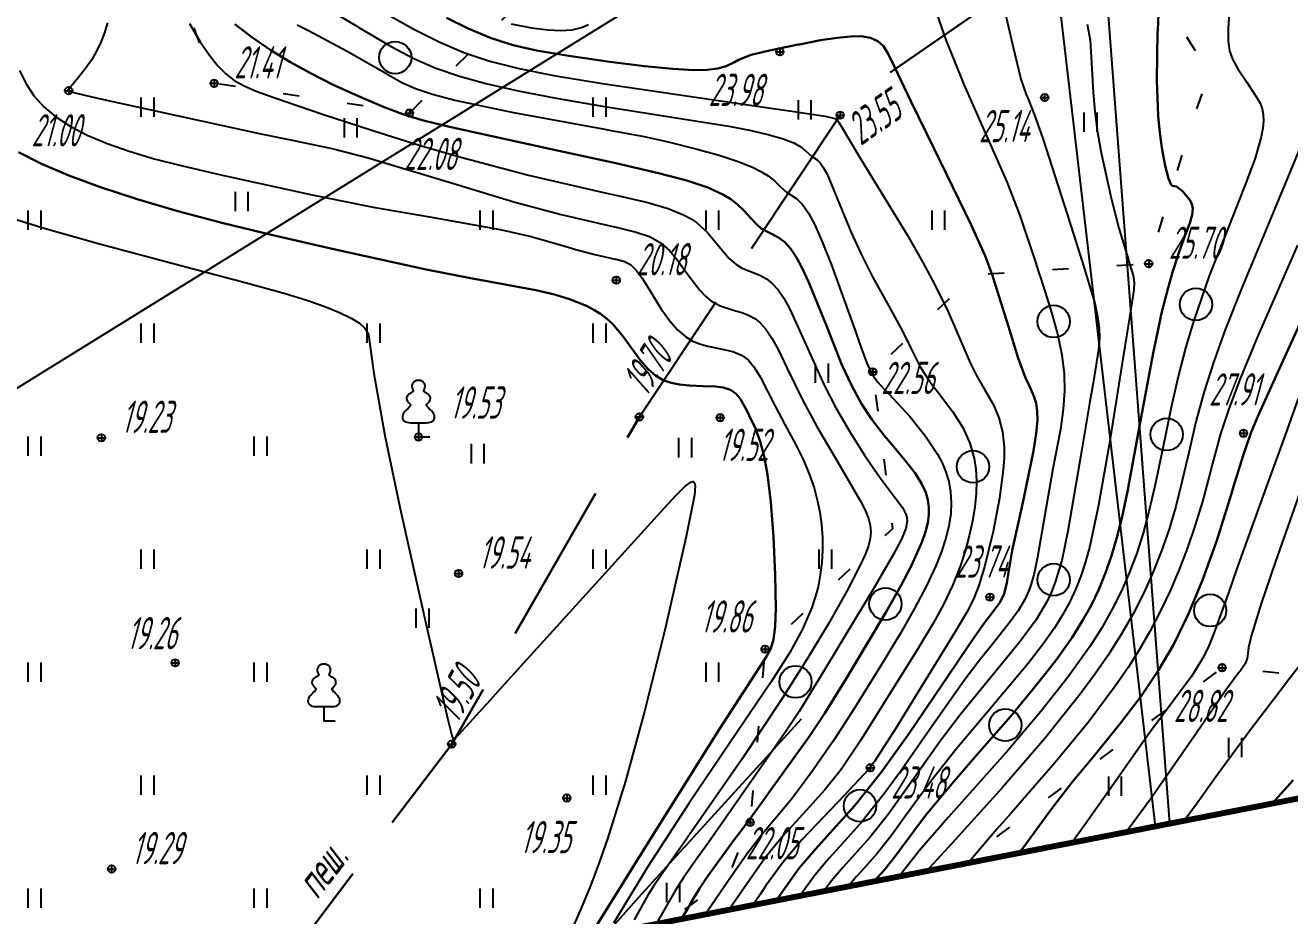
# Model space of a CAD drawing. Extents: x 1233805 to 1234355, y 654698 to 655114.
# Drawn here: x 1234234.34 to 1234273.51, y 654726.91 to 654754.49 of the extents above; entities that cross this region are included whole.
import ezdxf

# ---------------------------------------------------------------- set-up
doc = ezdxf.new("R2010")
doc.units = 0
doc.linetypes.add('ИИDash_05_15', pattern=[2, 0.5, -1.5])
doc.linetypes.add('ИИDash_50_20', pattern=[7, 5, -2])
for name, color, linetype, lineweight in [('ИИ_ГОРИЗОНТАЛИ_ОСН', 32, 'Continuous', 25), ('ИИ_ГОРИЗОНТАЛИ_УТОЛЩ', 32, 'Continuous', 30), ('ИИ_ДОРОГИ_АД', 7, 'Continuous', 25), ('ИИ_ЛЭП_ВН', 250, 'Continuous', 25), ('ИИ_ЛЭП_НН', 250, 'Continuous', 25), ('ИИ_ОТМЕТКИ', 7, 'Continuous', 25), ('ИИ_СООРУЖЕНИЕ', 7, 'Continuous', 25), ('ИИ_УГОДЬЯ', 7, 'Continuous', 25)]:
    doc.layers.add(name, color=color, linetype=linetype, lineweight=lineweight)
doc.layers.add('Оформление точек', color=7, linetype='Continuous')
doc.styles.add('VNIPISIMPLEXCUR', font='simplex.shx', dxfattribs={"width": 0.8, "oblique": 15})
doc.styles.add('ГОСТ 2.304 КУРСИВ', font='cs_gost2304.shx', dxfattribs={"oblique": 15})
doc.linetypes.add('ИИ052801П', pattern='A,2,[39,3dservice.shx,S=0.8,R=0,X=0,Y=0],2', length=4)

# ---------------------------------------------------------------- blocks, each defined once
blk = doc.blocks.new('ИИ05401')
at = {"color": 0, "linetype": 'Continuous', "lineweight": 25}
for points in [[(-0.4, 1.2), (-0.4, 0)], [(0.4, 1.2), (0.4, 0)]]:
    blk.add_lwpolyline(points, dxfattribs=at)
blk = doc.blocks.new('ИИ053881')
at = {"color": 0, "linetype": 'Continuous', "lineweight": 25}
blk.add_lwpolyline([(0, 0.875), (0.129, 0.876), (0.342, 0.878), (0.479, 0.882), (0.614, 0.891), (0.726, 0.907), (0.816, 0.94), (0.906, 1), (0.956, 1.071), (0.983, 1.151), (0.991, 1.231), (0.986, 1.295), (0.963, 1.379), (0.932, 1.445), (0.884, 1.516), (0.798, 1.61), (0.719, 1.692), (0.646, 1.766), (0.575, 1.842), (0.536, 1.889), (0.511, 1.929), (0.501, 1.967), (0.504, 1.992), (0.518, 2.017), (0.545, 2.049), (0.608, 2.115), (0.679, 2.198), (0.732, 2.29), (0.745, 2.372), (0.736, 2.444), (0.709, 2.515), (0.672, 2.575), (0.633, 2.617), (0.596, 2.646), (0.548, 2.678), (0.495, 2.709), (0.408, 2.76), (0.363, 2.789), (0.336, 2.812), (0.324, 2.831), (0.321, 2.846), (0.325, 2.865), (0.335, 2.89), (0.353, 2.928), (0.372, 2.968), (0.4, 3.034), (0.413, 3.103), (0.412, 3.19), (0.398, 3.247), (0.363, 3.319), (0.32, 3.377), (0.284, 3.414), (0.246, 3.444), (0.181, 3.476), (0.125, 3.489), (0.07, 3.496), (0, 3.5), (-0.07, 3.496), (-0.125, 3.489), (-0.181, 3.476), (-0.246, 3.444), (-0.284, 3.414), (-0.32, 3.377), (-0.363, 3.319), (-0.398, 3.247), (-0.412, 3.19), (-0.413, 3.103), (-0.4, 3.034), (-0.372, 2.968), (-0.353, 2.928), (-0.335, 2.89), (-0.325, 2.865), (-0.321, 2.846), (-0.324, 2.831), (-0.336, 2.812), (-0.363, 2.789), (-0.408, 2.76), (-0.495, 2.709), (-0.548, 2.678), (-0.596, 2.646), (-0.633, 2.617), (-0.672, 2.575), (-0.709, 2.515), (-0.736, 2.444), (-0.745, 2.372), (-0.732, 2.29), (-0.679, 2.198), (-0.608, 2.115), (-0.545, 2.049), (-0.518, 2.017), (-0.504, 1.992), (-0.501, 1.967), (-0.511, 1.929), (-0.536, 1.889), (-0.575, 1.842), (-0.646, 1.766), (-0.719, 1.692), (-0.798, 1.61), (-0.884, 1.516), (-0.932, 1.445), (-0.963, 1.379), (-0.986, 1.295), (-0.991, 1.231), (-0.983, 1.151), (-0.956, 1.071), (-0.906, 1), (-0.816, 0.94), (-0.726, 0.907), (-0.614, 0.891), (-0.479, 0.882), (-0.342, 0.878), (-0.129, 0.876)], close=True, dxfattribs=at)
blk.add_lwpolyline([(0, 0.875), (0, 0), (0.7, 0)], dxfattribs=at)
blk = doc.blocks.new('ИИ05368')
at = {"color": 0, "linetype": 'Continuous'}
blk.add_circle((0, 0), 1, dxfattribs=at)
blk = doc.blocks.new('PICKET')
at = {"color": 0, "linetype": 'Continuous', "lineweight": 25}
for p, q in [((-0.23, 0), (0.23, 0)), ((0, 0.23), (0, -0.23))]:
    blk.add_line(p, q, dxfattribs=at)
blk.add_circle((0, 0), 0.23, dxfattribs=at)
at = {"color": 0, "linetype": 'Continuous', "style": 'VNIPISIMPLEXCUR', "oblique": 15, "width": 0.8}
blk.add_attdef('OTMETKA', (1.25, 0.3), '', height=2, dxfattribs=at)
at = {"color": 8, "linetype": 'Continuous', "style": 'VNIPISIMPLEXCUR', "oblique": 15, "width": 0.8, "flags": 1}
blk.add_attdef('NOMER', (1.25, -2.7), '', height=2, dxfattribs=at)

msp = doc.modelspace()

# ---------------------------------------------------------------- linework, layer by layer
at = {"layer": 'ИИ_ГОРИЗОНТАЛИ_ОСН', "flags": 128}
for points, elevation in [([(1234242.317, 654755.833), (1234244.61, 654754.466), (1234244.678, 654754.426), (1234245.68, 654753.835), (1234246.38, 654753.465), (1234247.064, 654753.166), (1234247.79, 654752.914), (1234248.613, 654752.687), (1234249.611, 654752.46), (1234250.792, 654752.231), (1234252.227, 654751.985), (1234254.112, 654751.688), (1234256.138, 654751.362), (1234256.827, 654751.23), (1234257.385, 654751.103), (1234257.823, 654750.978), (1234258.151, 654750.853), (1234258.403, 654750.708), (1234258.608, 654750.524), (1234258.7, 654750.437), (1234258.764, 654750.399), (1234258.874, 654750.328), (1234258.971, 654750.228), (1234259.073, 654750.078), (1234259.181, 654749.876), (1234259.569, 654748.955), (1234259.932, 654748.073), (1234260.225, 654747.418), (1234260.588, 654746.7), (1234261.094, 654745.789), (1234261.51, 654745.038), (1234261.766, 654744.516), (1234262.069, 654743.918), (1234262.38, 654743.441), (1234262.637, 654743.108), (1234263.082, 654742.517), (1234263.384, 654742.031), (1234263.605, 654741.551), (1234263.743, 654741.074), (1234263.793, 654740.74), (1234263.813, 654740.378), (1234263.802, 654739.99), (1234263.761, 654739.576), (1234263.69, 654739.137), (1234263.589, 654738.679), (1234263.459, 654738.207), (1234263.303, 654737.733), (1234263.072, 654737.141), (1234262.804, 654736.573), (1234262.483, 654735.988), (1234261.995, 654735.181), (1234260.212, 654732.323), (1234259.621, 654731.443), (1234259.117, 654730.816), (1234258.543, 654730.186), (1234257.794, 654729.358), (1234257.264, 654728.701), (1234256.704, 654727.916), (1234256.449, 654727.539), (1234256.149, 654727.101)], 23), ([(1234264.558, 654755.518), (1234264.9, 654754.03), (1234264.994, 654753.601), (1234265.185, 654752.824), (1234265.351, 654752.344), (1234265.397, 654752.238), (1234265.611, 654751.705), (1234265.865, 654750.981), (1234266.616, 654748.645), (1234267, 654747.437), (1234267.084, 654747.176), (1234267.475, 654745.887), (1234267.565, 654745.474), (1234267.611, 654745.113), (1234267.617, 654744.799), (1234267.592, 654744.454), (1234267.425, 654743.41), (1234267.323, 654742.838), (1234267.077, 654741.356), (1234266.646, 654738.823), (1234266.453, 654737.916), (1234266.253, 654737.247), (1234266.134, 654736.947), (1234265.998, 654736.658), (1234265.658, 654736.08), (1234265.154, 654735.394), (1234264.324, 654734.384), (1234263.305, 654733.138), (1234262.687, 654732.316), (1234261.892, 654731.196), (1234261.074, 654730.053), (1234260.502, 654729.334), (1234259.855, 654728.61), (1234259.668, 654728.407), (1234259.316, 654727.994), (1234259.085, 654727.675)], 25), ([(1234262.374, 654755.438), (1234262.864, 654754.042), (1234263.416, 654752.658), (1234264.051, 654751.237), (1234264.755, 654749.647), (1234265.152, 654748.601), (1234265.628, 654747.184), (1234265.756, 654746.793), (1234265.803, 654746.649), (1234266.117, 654745.666), (1234266.317, 654744.938), (1234266.452, 654744.285), (1234266.523, 654743.7), (1234266.535, 654743.167), (1234266.496, 654742.597), (1234266.41, 654741.974), (1234266.25, 654741.128), (1234266.177, 654740.754), (1234265.885, 654739.093), (1234265.699, 654738.02), (1234265.583, 654737.47), (1234265.462, 654737.063), (1234265.308, 654736.705), (1234265.101, 654736.354), (1234264.849, 654736.007), (1234264.428, 654735.479), (1234263.88, 654734.795), (1234263.43, 654734.201), (1234262.283, 654732.568), (1234261.509, 654731.454), (1234260.976, 654730.717), (1234260.272, 654729.831), (1234259.476, 654728.94), (1234259.246, 654728.691), (1234258.814, 654728.182), (1234258.426, 654727.648), (1234258.356, 654727.545), (1234258.346, 654727.531)], 24.5), ([(1234245.464, 654754.884), (1234246.38, 654754.371), (1234247.187, 654753.966), (1234247.928, 654753.652), (1234248.736, 654753.38), (1234249.638, 654753.148), (1234250.714, 654752.936), (1234252.223, 654752.691), (1234256.658, 654752.04), (1234258.021, 654751.844), (1234259.128, 654751.676), (1234259.427, 654751.609), (1234259.468, 654751.57), (1234259.48, 654751.556), (1234259.49, 654751.55), (1234259.535, 654751.504), (1234259.555, 654751.469), (1234260.171, 654750.445), (1234260.346, 654750.163), (1234261.659, 654747.998), (1234262.139, 654747.161), (1234262.521, 654746.455), (1234262.934, 654745.614), (1234263.358, 654744.64), (1234263.618, 654744.037), (1234263.812, 654743.642), (1234264.05, 654743.236), (1234264.334, 654742.74), (1234264.507, 654742.331), (1234264.617, 654741.897), (1234264.664, 654741.424), (1234264.664, 654741.095), (1234264.641, 654740.722), (1234264.528, 654739.848), (1234264.328, 654738.817), (1234264.058, 654737.719), (1234263.886, 654737.142), (1234263.721, 654736.719), (1234263.516, 654736.319), (1234263.147, 654735.704), (1234261.659, 654733.287), (1234261.215, 654732.566), (1234261.209, 654732.556), (1234260.656, 654731.692), (1234260.454, 654731.433), (1234260.179, 654731.127), (1234259.522, 654730.439), (1234258.404, 654729.259), (1234257.809, 654728.559), (1234257.278, 654727.826), (1234257.107, 654727.575), (1234256.878, 654727.244)], 23.5), ([(1234271.649, 654755.042), (1234271.605, 654754.393), (1234271.605, 654753.998), (1234271.646, 654753.704), (1234271.743, 654753.438), (1234271.906, 654753.145), (1234272.187, 654752.725), (1234272.491, 654752.268), (1234272.595, 654752.077), (1234272.659, 654751.907), (1234272.695, 654751.728), (1234272.703, 654751.531), (1234272.684, 654751.3), (1234272.635, 654751.035), (1234272.443, 654750.377), (1234272.191, 654749.689), (1234271.751, 654748.583), (1234271.022, 654746.728), (1234270.54, 654745.353), (1234270.295, 654744.533), (1234270.067, 654743.656), (1234269.85, 654742.709), (1234269.59, 654741.449), (1234269.336, 654740.22), (1234269.154, 654739.435), (1234268.974, 654738.766), (1234268.777, 654738.146), (1234268.556, 654737.558), (1234268.303, 654736.976), (1234268.016, 654736.403), (1234267.692, 654735.832), (1234267.329, 654735.258), (1234266.656, 654734.314), (1234265.808, 654733.239), (1234264.791, 654732.039), (1234263.439, 654730.518), (1234262.93, 654729.95), (1234262.038, 654728.92), (1234261.45, 654728.171), (1234261.42, 654728.131)], 26.5), ([(1234236.886, 654754.566), (1234236.798, 654754.261), (1234236.686, 654753.966), (1234236.551, 654753.686), (1234236.391, 654753.415), (1234236.208, 654753.154), (1234235.977, 654752.866), (1234235.968, 654752.855), (1234235.701, 654752.527), (1234235.664, 654752.47), (1234235.666, 654752.447), (1234236.23, 654752.313), (1234236.863, 654752.172), (1234237.239, 654752.088), (1234241.644, 654751.127), (1234242.609, 654750.933), (1234243.895, 654750.666), (1234244.969, 654750.39), (1234247.239, 654749.702), (1234249.476, 654749.022), (1234250.941, 654748.628), (1234252.505, 654748.267), (1234252.645, 654748.236), (1234253.272, 654748.086), (1234253.677, 654747.946), (1234254.01, 654747.763), (1234254.297, 654747.518), (1234254.517, 654747.261), (1234254.81, 654746.858), (1234255.241, 654746.284), (1234255.415, 654746.099), (1234255.582, 654745.96), (1234255.872, 654745.802), (1234256.288, 654745.669), (1234256.572, 654745.585), (1234256.773, 654745.505), (1234256.949, 654745.406), (1234257.101, 654745.286), (1234257.285, 654745.08), (1234257.472, 654744.796), (1234257.672, 654744.425), (1234257.951, 654743.841), (1234258.426, 654742.866), (1234258.864, 654742.068), (1234259.518, 654740.961), (1234260.221, 654739.755), (1234260.371, 654739.457), (1234260.466, 654739.22), (1234260.521, 654739.008), (1234260.538, 654738.806), (1234260.519, 654738.597), (1234260.462, 654738.368), (1234260.363, 654738.101), (1234260.212, 654737.767), (1234259.798, 654736.965), (1234259.234, 654735.969), (1234258.558, 654734.848), (1234257.812, 654733.668), (1234256.529, 654731.741), (1234254.861, 654729.336), (1234254.817, 654729.273), (1234254.019, 654728.134), (1234253.865, 654727.914), (1234253.829, 654727.864), (1234253.624, 654727.551), (1234253.209, 654726.783)], 21), ([(1234239.426, 654754.551), (1234239.765, 654753.983), (1234240.047, 654753.562), (1234240.303, 654753.238), (1234240.556, 654752.985), (1234240.818, 654752.786), (1234241.123, 654752.615), (1234241.498, 654752.453), (1234242.07, 654752.244), (1234243.552, 654751.739), (1234245.108, 654751.23), (1234246.549, 654750.78), (1234247.831, 654750.402), (1234249.934, 654749.846), (1234252.346, 654749.292), (1234252.64, 654749.227), (1234253.626, 654748.999), (1234254.26, 654748.815), (1234254.751, 654748.615), (1234254.955, 654748.503), (1234255.137, 654748.381), (1234255.463, 654748.085), (1234255.841, 654747.637), (1234256.137, 654747.282), (1234256.362, 654747.079), (1234256.547, 654746.972), (1234256.813, 654746.867), (1234257.097, 654746.755), (1234257.307, 654746.637), (1234257.496, 654746.485), (1234257.667, 654746.294), (1234257.839, 654746.037), (1234258.025, 654745.696), (1234258.521, 654744.602), (1234259.09, 654743.341), (1234259.454, 654742.642), (1234259.873, 654741.917), (1234260.341, 654741.179), (1234260.83, 654740.472), (1234261.261, 654739.899), (1234261.515, 654739.557), (1234261.627, 654739.348), (1234261.656, 654739.247), (1234261.664, 654739.145), (1234261.619, 654738.905), (1234261.483, 654738.574), (1234261.231, 654738.092), (1234260.664, 654737.113), (1234259.703, 654735.522), (1234259.449, 654735.103), (1234258.977, 654734.322), (1234258.316, 654733.242), (1234257.929, 654732.653), (1234257.278, 654731.713), (1234257.264, 654731.693), (1234257.227, 654731.641), (1234255.485, 654729.153), (1234255.158, 654728.696), (1234254.744, 654728.109), (1234254.481, 654727.708), (1234253.89, 654726.66)], 21.5), ([(1234242.762, 654754.506), (1234243.12, 654754.327), (1234244.319, 654753.694), (1234245.512, 654753.003), (1234245.526, 654752.994), (1234246.009, 654752.72), (1234246.43, 654752.532), (1234246.96, 654752.356), (1234247.652, 654752.176), (1234249.468, 654751.792), (1234252.232, 654751.279), (1234252.491, 654751.232), (1234253.516, 654751.044), (1234254.256, 654750.879), (1234255.118, 654750.665), (1234255.838, 654750.465), (1234256.425, 654750.274), (1234256.874, 654750.096), (1234257.132, 654749.966), (1234257.357, 654749.824), (1234257.552, 654749.671), (1234257.748, 654749.479), (1234257.921, 654749.318), (1234258.043, 654749.246), (1234258.248, 654749.118), (1234258.424, 654748.937), (1234258.608, 654748.669), (1234258.8, 654748.308), (1234259.031, 654747.789), (1234259.308, 654747.09), (1234260.049, 654745.038), (1234260.197, 654744.616), (1234260.415, 654744.027), (1234260.571, 654743.698), (1234260.749, 654743.444), (1234261.068, 654743.099), (1234261.103, 654743.063), (1234261.752, 654742.367), (1234262.236, 654741.768), (1234262.604, 654741.205), (1234262.743, 654740.939), (1234262.852, 654740.684), (1234262.95, 654740.366), (1234263.009, 654740.038), (1234263.03, 654739.701), (1234263.012, 654739.35), (1234262.956, 654738.986), (1234262.862, 654738.602), (1234262.727, 654738.193), (1234262.549, 654737.746), (1234262.263, 654737.13), (1234261.905, 654736.447), (1234261.474, 654735.693), (1234260.89, 654734.726), (1234260.033, 654733.343), (1234259.388, 654732.347), (1234258.711, 654731.368), (1234258.087, 654730.535), (1234257.562, 654729.902), (1234257.18, 654729.447), (1234256.699, 654728.815), (1234256.129, 654728.005), (1234255.751, 654727.445), (1234255.415, 654726.958)], 22.5), ([(1234249.393, 654754.532), (1234250.026, 654754.411), (1234250.531, 654754.347), (1234250.932, 654754.329), (1234251.281, 654754.354), (1234251.578, 654754.423), (1234251.789, 654754.513)], 24.5), ([(1234267.243, 654754.524), (1234267.329, 654754.032), (1234267.387, 654753.14), (1234267.425, 654752.405), (1234267.475, 654751.827), (1234267.553, 654751.239), (1234267.665, 654750.589), (1234267.982, 654749.135), (1234268.225, 654748.205), (1234268.495, 654747.29), (1234268.545, 654747.13), (1234268.66, 654746.745), (1234268.698, 654746.526), (1234268.686, 654746.296), (1234268.594, 654745.699), (1234268.469, 654744.922), (1234268.36, 654744.226), (1234267.923, 654741.5), (1234267.593, 654739.625), (1234267.323, 654738.361), (1234267.189, 654737.871), (1234267.044, 654737.43), (1234266.878, 654737.012), (1234266.689, 654736.611), (1234266.47, 654736.213), (1234266.215, 654735.806), (1234265.858, 654735.301), (1234265.414, 654734.726), (1234264.118, 654733.183), (1234263.18, 654732.076), (1234262.449, 654731.147), (1234261.646, 654730.045), (1234261.172, 654729.389), (1234260.732, 654728.837), (1234260.234, 654728.28), (1234260.089, 654728.123), (1234259.832, 654727.821)], 25.5), ([(1234234.167, 654753.091), (1234234.368, 654752.674), (1234234.618, 654752.298), (1234234.916, 654751.966), (1234235.286, 654751.655), (1234235.735, 654751.362), (1234236.263, 654751.087), (1234236.876, 654750.829), (1234237.556, 654750.59), (1234238.335, 654750.359), (1234239.217, 654750.133), (1234240.402, 654749.861), (1234243.234, 654749.236), (1234245.121, 654748.86), (1234246.927, 654748.548), (1234249.049, 654748.169), (1234250.013, 654747.946), (1234251.061, 654747.651), (1234251.402, 654747.551), (1234251.991, 654747.394), (1234252.619, 654747.251), (1234252.65, 654747.245), (1234252.907, 654747.176), (1234253.089, 654747.078), (1234253.267, 654746.91), (1234253.458, 654746.656), (1234253.708, 654746.25), (1234254.034, 654745.723), (1234254.298, 654745.35), (1234254.553, 654745.056), (1234254.803, 654744.841), (1234255.004, 654744.72), (1234255.232, 654744.623), (1234255.49, 654744.549), (1234255.842, 654744.479), (1234256.263, 654744.388), (1234256.534, 654744.279), (1234256.739, 654744.127), (1234256.928, 654743.905), (1234257.111, 654743.608), (1234257.349, 654743.135), (1234257.569, 654742.691), (1234257.872, 654742.131), (1234258.206, 654741.517), (1234258.44, 654741.042), (1234258.631, 654740.595), (1234258.779, 654740.169), (1234258.879, 654739.798), (1234258.955, 654739.415), (1234259.008, 654739.025), (1234259.036, 654738.631), (1234259.04, 654738.238), (1234259.018, 654737.849), (1234258.972, 654737.47), (1234258.902, 654737.103), (1234258.817, 654736.781), (1234258.711, 654736.458), (1234258.425, 654735.793), (1234258.028, 654735.067), (1234257.452, 654734.154), (1234256.174, 654732.265), (1234254.9, 654730.387), (1234253.641, 654728.446), (1234252.563, 654726.683)], 20.5), ([(1234273.879, 654750.814), (1234272.826, 654748.27), (1234272.029, 654746.356), (1234271.525, 654745.089), (1234271.161, 654744.083), (1234270.862, 654743.147), (1234270.617, 654742.248), (1234270.354, 654741.128), (1234270.185, 654740.391), (1234269.982, 654739.588), (1234269.776, 654738.884), (1234269.546, 654738.212), (1234269.287, 654737.56), (1234268.991, 654736.909), (1234268.66, 654736.265), (1234268.292, 654735.624), (1234267.886, 654734.984), (1234267.483, 654734.402), (1234267.023, 654733.778), (1234265.927, 654732.404), (1234264.616, 654730.88), (1234262.952, 654729.048), (1234262.805, 654728.887), (1234262.265, 654728.297)], 27), ([(1234233.416, 654748.673), (1234234.857, 654748.225), (1234236.637, 654747.724), (1234239.161, 654747.056), (1234241.159, 654746.528), (1234242.395, 654746.181), (1234243.063, 654745.974), (1234243.624, 654745.78), (1234244.081, 654745.597), (1234244.439, 654745.424), (1234244.694, 654745.265), (1234244.866, 654745.11), (1234244.96, 654744.955), (1234244.999, 654744.765), (1234244.999, 654744.764), (1234245.143, 654743.704), (1234245.482, 654741.788), (1234245.95, 654739.564), (1234246.687, 654736.244), (1234247.419, 654733.029), (1234247.569, 654732.454), (1234247.609, 654732.385), (1234247.656, 654732.4), (1234248.757, 654733.603), (1234249.098, 654733.979), (1234254.028, 654739.42), (1234254.514, 654739.948), (1234254.784, 654740.216), (1234254.96, 654740.346), (1234255.018, 654740.361), (1234255.059, 654740.345), (1234255.084, 654740.297), (1234255.095, 654740.214), (1234255.072, 654739.935), (1234254.814, 654738.663), (1234254.153, 654735.754), (1234253.53, 654733.238), (1234252.938, 654731.076), (1234252.383, 654729.293), (1234252.114, 654728.528), (1234251.832, 654727.79), (1234251.537, 654727.079), (1234251.229, 654726.393)], 19.5), ([(1234273.756, 654747.681), (1234272.51, 654744.825), (1234271.991, 654743.575), (1234271.626, 654742.614), (1234271.373, 654741.837), (1234271.125, 654740.914), (1234271.034, 654740.561), (1234270.81, 654739.741), (1234270.587, 654739.009), (1234270.347, 654738.307), (1234270.089, 654737.632), (1234269.807, 654736.972), (1234269.505, 654736.335), (1234269.181, 654735.72), (1234268.836, 654735.126), (1234268.505, 654734.605), (1234268.134, 654734.061), (1234267.266, 654732.899), (1234266.239, 654731.644), (1234264.887, 654730.094), (1234264.446, 654729.595), (1234263.583, 654728.584), (1234263.556, 654728.549)], 27.5), ([(1234273.779, 654742.929), (1234273.496, 654742.145), (1234273.371, 654741.793), (1234272.787, 654740.187), (1234271.867, 654737.64), (1234271.604, 654736.879), (1234271.158, 654735.632), (1234270.986, 654735.225), (1234270.814, 654734.878), (1234270.471, 654734.325), (1234269.899, 654733.551), (1234269.176, 654732.582), (1234268.175, 654731.158), (1234267.172, 654729.727), (1234266.763, 654729.175)], 28.5), ([(1234273.843, 654740.053), (1234273.07, 654737.881), (1234272.627, 654736.582), (1234272.323, 654735.568), (1234272.243, 654735.22), (1234272.206, 654734.953), (1234272.197, 654734.88), (1234272.138, 654734.716), (1234271.975, 654734.492), (1234271.936, 654734.442), (1234271.536, 654733.9), (1234270.881, 654732.954), (1234270.633, 654732.591), (1234269.201, 654730.522), (1234268.657, 654729.777), (1234268.447, 654729.504)], 29), ([(1234273.845, 654734.689), (1234273.45, 654734.173), (1234273.334, 654734.024), (1234272.3, 654732.669), (1234271.29, 654731.301), (1234270.643, 654730.396), (1234270.248, 654729.856)], 29.5)]:
    msp.add_lwpolyline(points, dxfattribs=dict(at, elevation=elevation))
at = {"layer": 'ИИ_ГОРИЗОНТАЛИ_УТОЛЩ', "flags": 128}
for points, elevation in [([(1234269.479, 654755.586), (1234269.425, 654754.336), (1234269.423, 654754.281), (1234269.423, 654754.27), (1234269.397, 654752.793), (1234269.435, 654751.684), (1234269.486, 654751.157), (1234269.561, 654750.636), (1234269.657, 654750.141), (1234269.761, 654749.746), (1234269.845, 654749.553), (1234269.885, 654749.517), (1234269.939, 654749.507), (1234270.012, 654749.493), (1234270.191, 654749.356), (1234270.407, 654749.099), (1234270.486, 654748.957), (1234270.511, 654748.813), (1234270.489, 654748.623), (1234270.416, 654748.367), (1234270.289, 654748.02), (1234270.068, 654747.412), (1234269.885, 654746.849), (1234269.714, 654746.251), (1234269.555, 654745.617), (1234269.286, 654744.339), (1234268.917, 654742.35), (1234268.487, 654740.05), (1234268.32, 654739.269), (1234268.162, 654738.627), (1234267.995, 654738.056), (1234267.812, 654737.53), (1234267.602, 654737.021), (1234267.362, 654736.525), (1234267.087, 654736.032), (1234266.772, 654735.532), (1234266.266, 654734.819), (1234265.633, 654734.009), (1234264.873, 654733.098), (1234263.823, 654731.893), (1234263.055, 654731.013), (1234262.234, 654730.018), (1234261.505, 654729.047), (1234261.27, 654728.725), (1234260.962, 654728.339), (1234260.638, 654727.979)], 26), ([(1234247.393, 654754.721), (1234248.065, 654754.39), (1234248.776, 654754.092), (1234249.456, 654753.874), (1234250.176, 654753.71), (1234251.179, 654753.544), (1234252.452, 654753.362), (1234253.529, 654753.226), (1234254.399, 654753.14), (1234255.054, 654753.103), (1234255.467, 654753.111), (1234255.799, 654753.152), (1234256.059, 654753.226), (1234256.312, 654753.353), (1234256.441, 654753.423), (1234256.835, 654753.574), (1234257.397, 654753.712), (1234257.752, 654753.784), (1234258.287, 654753.892), (1234258.328, 654753.9), (1234258.983, 654754.028), (1234259.49, 654754.107), (1234259.91, 654754.148), (1234260.239, 654754.149), (1234260.523, 654754.101), (1234260.75, 654754), (1234260.925, 654753.845), (1234261.075, 654753.611), (1234261.272, 654753.202), (1234261.778, 654752.136), (1234262.498, 654750.664), (1234263.644, 654748.312), (1234264.083, 654747.347), (1234264.318, 654746.706), (1234264.318, 654746.704), (1234264.329, 654746.672), (1234264.739, 654745.361), (1234264.801, 654745.158), (1234265.105, 654744.178), (1234265.331, 654743.568), (1234265.46, 654743.291), (1234265.588, 654743.009), (1234265.658, 654742.785), (1234265.695, 654742.54), (1234265.7, 654742.26), (1234265.664, 654741.847), (1234265.582, 654741.314), (1234265.268, 654739.806), (1234265.192, 654739.469), (1234264.921, 654738.222), (1234264.807, 654737.547), (1234264.753, 654737.218), (1234264.672, 654736.88), (1234264.544, 654736.628), (1234264.387, 654736.417), (1234264, 654735.899), (1234263.555, 654735.264), (1234262.935, 654734.344), (1234261.734, 654732.575), (1234260.877, 654731.381), (1234260.041, 654730.328), (1234259.097, 654729.27), (1234258.825, 654728.975), (1234258.311, 654728.371), (1234257.852, 654727.737), (1234257.74, 654727.573), (1234257.61, 654727.387)], 24), ([(1234240.831, 654754.526), (1234241.362, 654754.12), (1234241.932, 654753.729), (1234242.534, 654753.359), (1234243.178, 654753.003), (1234243.864, 654752.659), (1234244.661, 654752.293), (1234245.457, 654751.95), (1234246.038, 654751.734), (1234246.637, 654751.556), (1234247.486, 654751.35), (1234250.637, 654750.655), (1234252.634, 654750.219), (1234253.962, 654749.915), (1234254.833, 654749.687), (1234255.488, 654749.468), (1234255.976, 654749.243), (1234256.198, 654749.103), (1234256.405, 654748.942), (1234256.599, 654748.759), (1234256.821, 654748.517), (1234257.006, 654748.316), (1234257.141, 654748.199), (1234257.401, 654748.062), (1234257.657, 654747.934), (1234257.858, 654747.782), (1234258.05, 654747.573), (1234258.234, 654747.301), (1234258.414, 654746.965), (1234258.618, 654746.523), (1234259.171, 654745.157), (1234259.643, 654743.979), (1234259.944, 654743.325), (1234260.245, 654742.771), (1234260.566, 654742.28), (1234260.949, 654741.785), (1234261.251, 654741.431), (1234261.647, 654740.962), (1234261.909, 654740.617), (1234262.106, 654740.304), (1234262.24, 654740.016), (1234262.306, 654739.792), (1234262.339, 654739.565), (1234262.337, 654739.329), (1234262.303, 654739.077), (1234262.234, 654738.804), (1234262.129, 654738.5), (1234261.795, 654737.76), (1234261.455, 654737.113), (1234261.012, 654736.326), (1234259.784, 654734.271), (1234259.115, 654733.191), (1234258.615, 654732.446), (1234257.387, 654730.737), (1234257.241, 654730.535), (1234257.022, 654730.233), (1234256.479, 654729.492), (1234256.329, 654729.292), (1234255.475, 654728.124), (1234255.233, 654727.757), (1234254.986, 654727.341), (1234254.867, 654727.136), (1234254.669, 654726.812)], 22), ([(1234234.135, 654750.565), (1234234.84, 654750.204), (1234235.687, 654749.84), (1234236.677, 654749.474), (1234237.809, 654749.104), (1234239.064, 654748.738), (1234240.469, 654748.366), (1234242.016, 654747.989), (1234243.941, 654747.549), (1234246.757, 654746.924), (1234248.13, 654746.657), (1234248.539, 654746.587), (1234250.161, 654746.286), (1234250.737, 654746.15), (1234251.206, 654746.012), (1234251.73, 654745.803), (1234251.957, 654745.683), (1234252.164, 654745.552), (1234252.353, 654745.407), (1234252.53, 654745.247), (1234252.868, 654744.856), (1234253.107, 654744.52), (1234253.399, 654744.113), (1234253.635, 654743.843), (1234253.875, 654743.637), (1234254.125, 654743.494), (1234254.348, 654743.417), (1234254.612, 654743.364), (1234254.918, 654743.333), (1234255.339, 654743.318), (1234255.725, 654743.303), (1234255.968, 654743.272), (1234256.189, 654743.2), (1234256.364, 654743.079), (1234256.504, 654742.908), (1234256.655, 654742.629), (1234256.712, 654742.516), (1234256.769, 654742.406), (1234256.966, 654742.001), (1234257.112, 654741.602), (1234257.236, 654741.131), (1234257.336, 654740.583), (1234257.44, 654739.718), (1234257.524, 654738.646), (1234257.578, 654737.47), (1234257.591, 654736.439), (1234257.571, 654735.87), (1234257.521, 654735.464), (1234257.442, 654735.186), (1234257.305, 654734.94), (1234257.212, 654734.799), (1234255.842, 654732.679), (1234253.575, 654729.079), (1234251.822, 654726.256)], 20), ([(1234274.926, 654747.646), (1234273.194, 654743.858), (1234272.557, 654742.443), (1234272.325, 654741.885), (1234272.314, 654741.855), (1234272.294, 654741.801), (1234272.075, 654741.168), (1234271.775, 654740.211), (1234271.709, 654739.992), (1234271.243, 654738.507), (1234270.817, 654737.31), (1234270.374, 654736.24), (1234269.915, 654735.308), (1234269.455, 654734.523), (1234268.91, 654733.716), (1234268.275, 654732.875), (1234267.4, 654731.804), (1234266.811, 654731.088), (1234266.116, 654730.195), (1234265.304, 654729.086), (1234265.136, 654728.857)], 28), ([(1234273.618, 654731.114), (1234272.97, 654730.388)], 30)]:
    msp.add_lwpolyline(points, dxfattribs=dict(at, elevation=elevation))
at = {"layer": 'ИИ_ДОРОГИ_АД', "linetype": 'ИИDash_50_20', "lineweight": 30, "flags": 128}
msp.add_lwpolyline([(1234241.467, 654724.232), (1234247.552, 654732.23), (1234253.366, 654742.36), (1234259.586, 654751.709), (1234261.049, 654752.969), (1234267.71, 654757.565)], dxfattribs=at)
at = {"layer": 'ИИ_ЛЭП_ВН', "flags": 128}
for points in [[(1234249.351, 654825.911), (1234265.551, 654785.678), (1234269.79, 654729.767)], [(1234249.351, 654825.911), (1234262.875, 654785.279), (1234269.346, 654729.68)]]:
    msp.add_lwpolyline(points, dxfattribs=at)
at = {"layer": 'ИИ_ЛЭП_НН', "flags": 128}
msp.add_lwpolyline([(1234301.454, 654784.799), (1234260.54, 654759.634), (1234225.508, 654737.946), (1234210.181, 654726.963)], dxfattribs=at)
at = {"layer": 'ИИ_СООРУЖЕНИЕ', "linetype": 'ИИ052801П', "flags": 128}
msp.add_lwpolyline([(1234258.383, 654733.005), (1234253.442, 654727.592), (1234252.352, 654726.359)], dxfattribs=at)
at = {"layer": 'ИИ_УГОДЬЯ', "linetype": 'ИИDash_05_15', "flags": 128}
msp.add_lwpolyline([(1234231.668, 654777.41), (1234234.216, 654779.871), (1234238.188, 654780.821), (1234241.17, 654777.539), (1234243.318, 654776.999), (1234245.777, 654777.711), (1234247.031, 654776.66), (1234246.845, 654775.372), (1234246.63, 654773.792), (1234248.472, 654771.814), (1234247.768, 654769.321), (1234246.193, 654766.912), (1234248.167, 654760.411), (1234249.553, 654757.137), (1234249.361, 654754.914), (1234246.247, 654751.773), (1234240.192, 654752.694), (1234237.814, 654759.275), (1234235.398, 654764.552), (1234235.749, 654767.578), (1234237.068, 654772.196), (1234237.375, 654774.258), (1234235.05, 654775.749), (1234232.272, 654774.854), (1234229.637, 654773.941), (1234228.797, 654774.2), (1234228.624, 654775.02), (1234230.19, 654776.196), (1234231.36, 654776.781)], close=True, dxfattribs=at)
for points in [[(1234325.021, 654776.616), (1234323.244, 654775.229), (1234320.313, 654775.257), (1234316.192, 654770.181), (1234313.43, 654768.288), (1234305.101, 654763.63), (1234300.146, 654763.584), (1234296.752, 654770.068), (1234288.165, 654772.359), (1234281.136, 654765.984), (1234279.18, 654764.535), (1234277.586, 654765.766), (1234277.296, 654767.505), (1234272.876, 654765.984), (1234268.153, 654759.303), (1234268.964, 654756.276), (1234271.013, 654753.029), (1234270.421, 654751.298), (1234269.146, 654747.108), (1234263.737, 654746.754), (1234260.596, 654743.76), (1234261.211, 654738.899), (1234257.261, 654735.168), (1234256.8, 654729.804), (1234256.112, 654728.108), (1234254.283, 654726.737)], [(1234282.361, 654732.223), (1234282.254, 654734.108), (1234277.69, 654736.359), (1234273.978, 654734.351), (1234271.422, 654734.595), (1234263.267, 654728.492)]]:
    msp.add_lwpolyline(points, dxfattribs=at)
at = {"layer": 'Оформление точек', "color": 41, "lineweight": 80}
msp.add_lwpolyline([(1234024.617, 654701.92), (1234177.241, 654711.682), (1234295.345, 654734.761), (1234323.422, 654753.319), (1234327.972, 654819.626), (1234312.866, 654855.488), (1234309.369, 654887.84), (1234283.108, 654912.091), (1234263.065, 654936.588)], dxfattribs=at)

# ---------------------------------------------------------------- block references
at = {"layer": 'ИИ_ОТМЕТКИ'}
ref = msp.add_blockref('PICKET', (1234240.192, 654752.694, 21.409), dxfattribs=dict(at, xscale=0.5, yscale=0.5, zscale=0.5))
ref.add_attrib('OTMETKA', '21.41', (1234240.817, 654752.844, 21.409), dxfattribs={"layer": '0', "color": 0, "linetype": 'Continuous', "height": 1, "style": 'ГОСТ 2.304 КУРСИВ', "oblique": 15, "width": 0.65})
ref = msp.add_blockref('PICKET', (1234257.72, 654753.672, 23.984), dxfattribs=dict(at, xscale=0.5, yscale=0.5, zscale=0.5))
ref.add_attrib('OTMETKA', '23.98', (1234255.511, 654751.991, 23.984), dxfattribs={"layer": '0', "color": 0, "linetype": 'Continuous', "height": 1, "style": 'ГОСТ 2.304 КУРСИВ', "oblique": 15, "width": 0.65})
ref = msp.add_blockref('PICKET', (1234235.687, 654752.465, 21.002), dxfattribs=dict(at, xscale=0.5, yscale=0.5, zscale=0.5))
ref.add_attrib('OTMETKA', '21.00', (1234234.535, 654750.739, 21.002), dxfattribs={"layer": '0', "color": 0, "linetype": 'Continuous', "height": 1, "style": 'ГОСТ 2.304 КУРСИВ', "oblique": 15, "width": 0.65})
ref = msp.add_blockref('PICKET', (1234259.586, 654751.709, 23.549), dxfattribs=dict(at, xscale=0.5, yscale=0.5, zscale=0.5))
ref.add_attrib('OTMETKA', '23.55', (1234260.223, 654750.744, 23.549), dxfattribs={"layer": '0', "color": 0, "linetype": 'Continuous', "height": 1, "rotation": 34.605, "style": 'ГОСТ 2.304 КУРСИВ', "oblique": 15, "width": 0.65})
ref = msp.add_blockref('PICKET', (1234265.923, 654752.253, 25.142), dxfattribs=dict(at, xscale=0.5, yscale=0.5, zscale=0.5))
ref.add_attrib('OTMETKA', '25.14', (1234263.89, 654750.871, 25.142), dxfattribs={"layer": '0', "color": 0, "linetype": 'Continuous', "height": 1, "style": 'ГОСТ 2.304 КУРСИВ', "oblique": 15, "width": 0.65})
ref = msp.add_blockref('PICKET', (1234246.247, 654751.773, 22.082), dxfattribs=dict(at, xscale=0.5, yscale=0.5, zscale=0.5))
ref.add_attrib('OTMETKA', '22.08', (1234246.08, 654750.006, 22.082), dxfattribs={"layer": '0', "color": 0, "linetype": 'Continuous', "height": 1, "style": 'ГОСТ 2.304 КУРСИВ', "oblique": 15, "width": 0.65})
ref = msp.add_blockref('PICKET', (1234269.146, 654747.108, 25.698), dxfattribs=dict(at, xscale=0.5, yscale=0.5, zscale=0.5))
ref.add_attrib('OTMETKA', '25.70', (1234269.771, 654747.258, 25.698), dxfattribs={"layer": '0', "color": 0, "linetype": 'Continuous', "height": 1, "style": 'ГОСТ 2.304 КУРСИВ', "oblique": 15, "width": 0.65})
ref = msp.add_blockref('PICKET', (1234252.651, 654746.595, 20.184), dxfattribs=dict(at, xscale=0.5, yscale=0.5, zscale=0.5))
ref.add_attrib('OTMETKA', '20.18', (1234253.276, 654746.745, 20.184), dxfattribs={"layer": '0', "color": 0, "linetype": 'Continuous', "height": 1, "style": 'ГОСТ 2.304 КУРСИВ', "oblique": 15, "width": 0.65})
ref = msp.add_blockref('PICKET', (1234253.366, 654742.36, 19.701), dxfattribs=dict(at, xscale=0.5, yscale=0.5, zscale=0.5))
ref.add_attrib('OTMETKA', '19.70', (1234253.587, 654742.963, 19.701), dxfattribs={"layer": '0', "color": 0, "linetype": 'Continuous', "height": 1, "rotation": 56.3615, "style": 'ГОСТ 2.304 КУРСИВ', "oblique": 15, "width": 0.65})
ref = msp.add_blockref('PICKET', (1234260.596, 654743.76, 22.555), dxfattribs=dict(at, xscale=0.5, yscale=0.5, zscale=0.5))
ref.add_attrib('OTMETKA', '22.56', (1234260.863, 654743.071, 22.555), dxfattribs={"layer": '0', "color": 0, "linetype": 'Continuous', "height": 1, "style": 'ГОСТ 2.304 КУРСИВ', "oblique": 15, "width": 0.65})
ref = msp.add_blockref('PICKET', (1234272.082, 654741.856, 27.907), dxfattribs=dict(at, xscale=0.5, yscale=0.5, zscale=0.5))
ref.add_attrib('OTMETKA', '27.91', (1234271.022, 654742.715, 27.907), dxfattribs={"layer": '0', "color": 0, "linetype": 'Continuous', "height": 1, "style": 'ГОСТ 2.304 КУРСИВ', "oblique": 15, "width": 0.65})
ref = msp.add_blockref('PICKET', (1234246.524, 654741.741, 19.531), dxfattribs=dict(at, xscale=0.5, yscale=0.5, zscale=0.5))
ref.add_attrib('OTMETKA', '19.53', (1234247.502, 654742.307, 19.531), dxfattribs={"layer": '0', "color": 0, "linetype": 'Continuous', "height": 1, "style": 'ГОСТ 2.304 КУРСИВ', "oblique": 15, "width": 0.65})
ref = msp.add_blockref('PICKET', (1234236.698, 654741.716, 19.227), dxfattribs=dict(at, xscale=0.5, yscale=0.5, zscale=0.5))
ref.add_attrib('OTMETKA', '19.23', (1234237.323, 654741.866, 19.227), dxfattribs={"layer": '0', "color": 0, "linetype": 'Continuous', "height": 1, "style": 'ГОСТ 2.304 КУРСИВ', "oblique": 15, "width": 0.65})
ref = msp.add_blockref('PICKET', (1234255.871, 654742.339, 19.523), dxfattribs=dict(at, xscale=0.5, yscale=0.5, zscale=0.5))
ref.add_attrib('OTMETKA', '19.52', (1234255.821, 654740.998, 19.523), dxfattribs={"layer": '0', "color": 0, "linetype": 'Continuous', "height": 1, "style": 'ГОСТ 2.304 КУРСИВ', "oblique": 15, "width": 0.65})
ref = msp.add_blockref('PICKET', (1234247.766, 654737.512, 19.54), dxfattribs=dict(at, xscale=0.5, yscale=0.5, zscale=0.5))
ref.add_attrib('OTMETKA', '19.54', (1234248.391, 654737.662, 19.54), dxfattribs={"layer": '0', "color": 0, "linetype": 'Continuous', "height": 1, "style": 'ГОСТ 2.304 КУРСИВ', "oblique": 15, "width": 0.65})
ref = msp.add_blockref('PICKET', (1234264.228, 654736.781, 23.742), dxfattribs=dict(at, xscale=0.5, yscale=0.5, zscale=0.5))
ref.add_attrib('OTMETKA', '23.74', (1234263.147, 654737.38, 23.742), dxfattribs={"layer": '0', "color": 0, "linetype": 'Continuous', "height": 1, "style": 'ГОСТ 2.304 КУРСИВ', "oblique": 15, "width": 0.65})
ref = msp.add_blockref('PICKET', (1234257.261, 654735.168, 19.862), dxfattribs=dict(at, xscale=0.5, yscale=0.5, zscale=0.5))
ref.add_attrib('OTMETKA', '19.86', (1234255.269, 654735.682, 19.862), dxfattribs={"layer": '0', "color": 0, "linetype": 'Continuous', "height": 1, "style": 'ГОСТ 2.304 КУРСИВ', "oblique": 15, "width": 0.65})
ref = msp.add_blockref('PICKET', (1234238.986, 654734.744, 19.259), dxfattribs=dict(at, xscale=0.5, yscale=0.5, zscale=0.5))
ref.add_attrib('OTMETKA', '19.26', (1234237.491, 654735.166, 19.259), dxfattribs={"layer": '0', "color": 0, "linetype": 'Continuous', "height": 1, "style": 'ГОСТ 2.304 КУРСИВ', "oblique": 15, "width": 0.65})
ref = msp.add_blockref('PICKET', (1234247.552, 654732.23, 19.499), dxfattribs=dict(at, xscale=0.5, yscale=0.5, zscale=0.5))
ref.add_attrib('OTMETKA', '19.50', (1234247.733, 654732.847, 19.499), dxfattribs={"layer": '0', "color": 0, "linetype": 'Continuous', "height": 1, "rotation": 60.1496, "style": 'ГОСТ 2.304 КУРСИВ', "oblique": 15, "width": 0.65})
ref = msp.add_blockref('PICKET', (1234271.422, 654734.595, 28.821), dxfattribs=dict(at, xscale=0.5, yscale=0.5, zscale=0.5))
ref.add_attrib('OTMETKA', '28.82', (1234269.926, 654732.911, 28.821), dxfattribs={"layer": '0', "color": 0, "linetype": 'Continuous', "height": 1, "style": 'ГОСТ 2.304 КУРСИВ', "oblique": 15, "width": 0.65})
ref = msp.add_blockref('PICKET', (1234260.521, 654731.496, 23.481), dxfattribs=dict(at, xscale=0.5, yscale=0.5, zscale=0.5))
ref.add_attrib('OTMETKA', '23.48', (1234261.17, 654730.54, 23.481), dxfattribs={"layer": '0', "color": 0, "linetype": 'Continuous', "height": 1, "style": 'ГОСТ 2.304 КУРСИВ', "oblique": 15, "width": 0.65})
ref = msp.add_blockref('PICKET', (1234251.118, 654730.558, 19.347), dxfattribs=dict(at, xscale=0.5, yscale=0.5, zscale=0.5))
ref.add_attrib('OTMETKA', '19.35', (1234249.681, 654728.849, 19.347), dxfattribs={"layer": '0', "color": 0, "linetype": 'Continuous', "height": 1, "style": 'ГОСТ 2.304 КУРСИВ', "oblique": 15, "width": 0.65})
ref = msp.add_blockref('PICKET', (1234256.8, 654729.804, 22.051), dxfattribs=dict(at, xscale=0.5, yscale=0.5, zscale=0.5))
ref.add_attrib('OTMETKA', '22.05', (1234256.665, 654728.661, 22.051), dxfattribs={"layer": '0', "color": 0, "linetype": 'Continuous', "height": 1, "style": 'ГОСТ 2.304 КУРСИВ', "oblique": 15, "width": 0.65})
ref = msp.add_blockref('PICKET', (1234237.017, 654728.359, 19.294), dxfattribs=dict(at, xscale=0.5, yscale=0.5, zscale=0.5))
ref.add_attrib('OTMETKA', '19.29', (1234237.642, 654728.509, 19.294), dxfattribs={"layer": '0', "color": 0, "linetype": 'Continuous', "height": 1, "style": 'ГОСТ 2.304 КУРСИВ', "oblique": 15, "width": 0.65})
at = {"layer": 'ИИ_УГОДЬЯ', "xscale": 0.5, "yscale": 0.5, "zscale": 0.5}
for name, p in [('ИИ05368', (1234245.803, 654753.492)), ('ИИ05401', (1234238.123, 654751.653)), ('ИИ05401', (1234252.123, 654751.653)), ('ИИ05401', (1234258.484, 654751.571)), ('ИИ05401', (1234244.418, 654751.015)), ('ИИ05401', (1234267.336, 654751.189)), ('ИИ05401', (1234241.041, 654748.731)), ('ИИ05401', (1234234.623, 654748.153)), ('ИИ05401', (1234248.623, 654748.153)), ('ИИ05401', (1234255.623, 654748.153)), ('ИИ05401', (1234262.623, 654748.153)), ('ИИ05368', (1234270.609, 654745.847)), ('ИИ05368', (1234266.203, 654745.318)), ('ИИ05401', (1234238.123, 654744.653)), ('ИИ05401', (1234245.123, 654744.653)), ('ИИ05401', (1234252.123, 654744.653)), ('ИИ05401', (1234259.011, 654743.415)), ('ИИ053881', (1234246.524, 654741.741, -11.67)), ('ИИ05368', (1234269.703, 654741.818)), ('ИИ05401', (1234234.623, 654741.153)), ('ИИ05401', (1234241.623, 654741.153)), ('ИИ05401', (1234248.353, 654740.924)), ('ИИ05401', (1234254.78, 654741.109)), ('ИИ05368', (1234263.703, 654740.818)), ('ИИ05401', (1234238.123, 654737.653)), ('ИИ05401', (1234245.123, 654737.653)), ('ИИ05401', (1234252.123, 654737.653)), ('ИИ05401', (1234259.123, 654737.653)), ('ИИ05368', (1234266.203, 654737.318)), ('ИИ05368', (1234260.991, 654736.569)), ('ИИ05368', (1234271.05, 654736.367)), ('ИИ05401', (1234246.645, 654735.829)), ('ИИ05401', (1234234.623, 654734.153)), ('ИИ05401', (1234241.623, 654734.153)), ('ИИ053881', (1234243.595, 654732.951, -11.67)), ('ИИ05401', (1234255.623, 654734.153)), ('ИИ05368', (1234258.204, 654734.157)), ('ИИ05368', (1234264.703, 654732.818)), ('ИИ05401', (1234271.82, 654731.821)), ('ИИ05401', (1234238.123, 654730.653)), ('ИИ05401', (1234245.123, 654730.653)), ('ИИ05401', (1234252.123, 654730.653)), ('ИИ05401', (1234268.098, 654730.623)), ('ИИ05368', (1234260.203, 654730.318)), ('ИИ05401', (1234234.623, 654727.153)), ('ИИ05401', (1234241.623, 654727.153)), ('ИИ05401', (1234248.623, 654727.153)), ('ИИ05401', (1234254.41, 654727.334))]:
    msp.add_blockref(name, p, dxfattribs=at)

# ---------------------------------------------------------------- texts
at = {"layer": 'ИИ_ДОРОГИ_АД', "style": 'ГОСТ 2.304 КУРСИВ', "oblique": 15, "width": 0.8}
msp.add_text('пеш.', height=1, rotation=52.7328, dxfattribs=at).set_placement((1234243.389, 654727.379))

doc.saveas('drawing.dxf')
